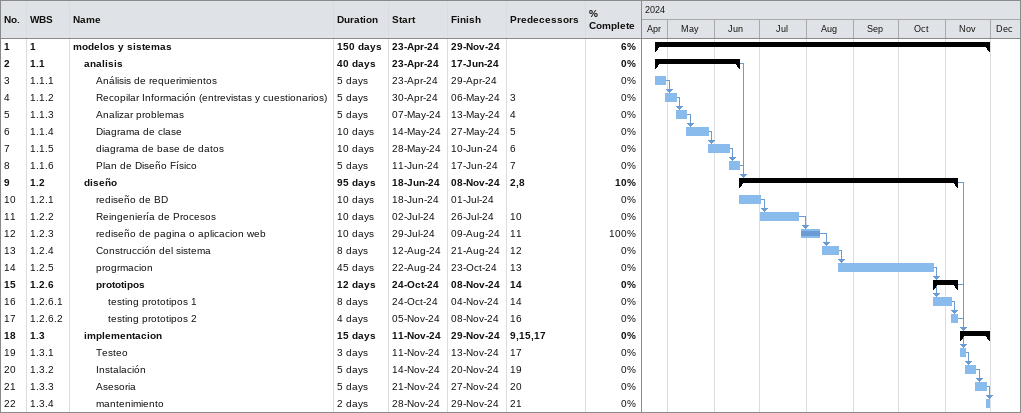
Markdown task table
| ID | WBS | Task | Duration | Start | Finish | Predecessors | % complete |
|---|---|---|---|---|---|---|---|
| 1 | 1 | **modelos y sistemas** | 150d | 2024-04-23 | 2024-11-29 |  | 6 |
| 2 | 1.1 | **analisis** | 40d | 2024-04-23 | 2024-06-17 |  | 0 |
| 3 | 1.1.1 | Análisis de requerimientos | 5d | 2024-04-23 | 2024-04-29 |  | 0 |
| 4 | 1.1.2 | Recopilar Información (entrevistas y cuestionarios) | 5d | 2024-04-30 | 2024-05-06 | 3 | 0 |
| 5 | 1.1.3 | Analizar problemas | 5d | 2024-05-07 | 2024-05-13 | 4 | 0 |
| 6 | 1.1.4 | Diagrama de clase | 10d | 2024-05-14 | 2024-05-27 | 5 | 0 |
| 7 | 1.1.5 | diagrama de base de datos | 10d | 2024-05-28 | 2024-06-10 | 6 | 0 |
| 8 | 1.1.6 | Plan de Diseño Físico | 5d | 2024-06-11 | 2024-06-17 | 7 | 0 |
| 9 | 1.2 | **diseño** | 95d | 2024-06-18 | 2024-11-08 | 2, 8 | 10 |
| 10 | 1.2.1 | rediseño de BD | 10d | 2024-06-18 | 2024-07-01 |  | 0 |
| 11 | 1.2.2 | Reingeniería de Procesos | 10d | 2024-07-02 | 2024-07-26 | 10 | 0 |
| 12 | 1.2.3 | rediseño de pagina o aplicacion web | 10d | 2024-07-29 | 2024-08-09 | 11 | 100 |
| 13 | 1.2.4 | Construcción del sistema | 8d | 2024-08-12 | 2024-08-21 | 12 | 0 |
| 14 | 1.2.5 | progrmacion | 45d | 2024-08-22 | 2024-10-23 | 13 | 0 |
| 15 | 1.2.6 | **prototipos** | 12d | 2024-10-24 | 2024-11-08 | 14 | 0 |
| 16 | 1.2.6.1 | testing prototipos 1 | 8d | 2024-10-24 | 2024-11-04 | 14 | 0 |
| 17 | 1.2.6.2 | testing prototipos 2 | 4d | 2024-11-05 | 2024-11-08 | 16 | 0 |
| 18 | 1.3 | **implementacion** | 15d | 2024-11-11 | 2024-11-29 | 9, 15, 17 | 0 |
| 19 | 1.3.1 | Testeo | 3d | 2024-11-11 | 2024-11-13 | 17 | 0 |
| 20 | 1.3.2 | Instalación | 5d | 2024-11-14 | 2024-11-20 | 19 | 0 |
| 21 | 1.3.3 | Asesoria | 5d | 2024-11-21 | 2024-11-27 | 20 | 0 |
| 22 | 1.3.4 | mantenimiento | 2d | 2024-11-28 | 2024-11-29 | 21 | 0 |
